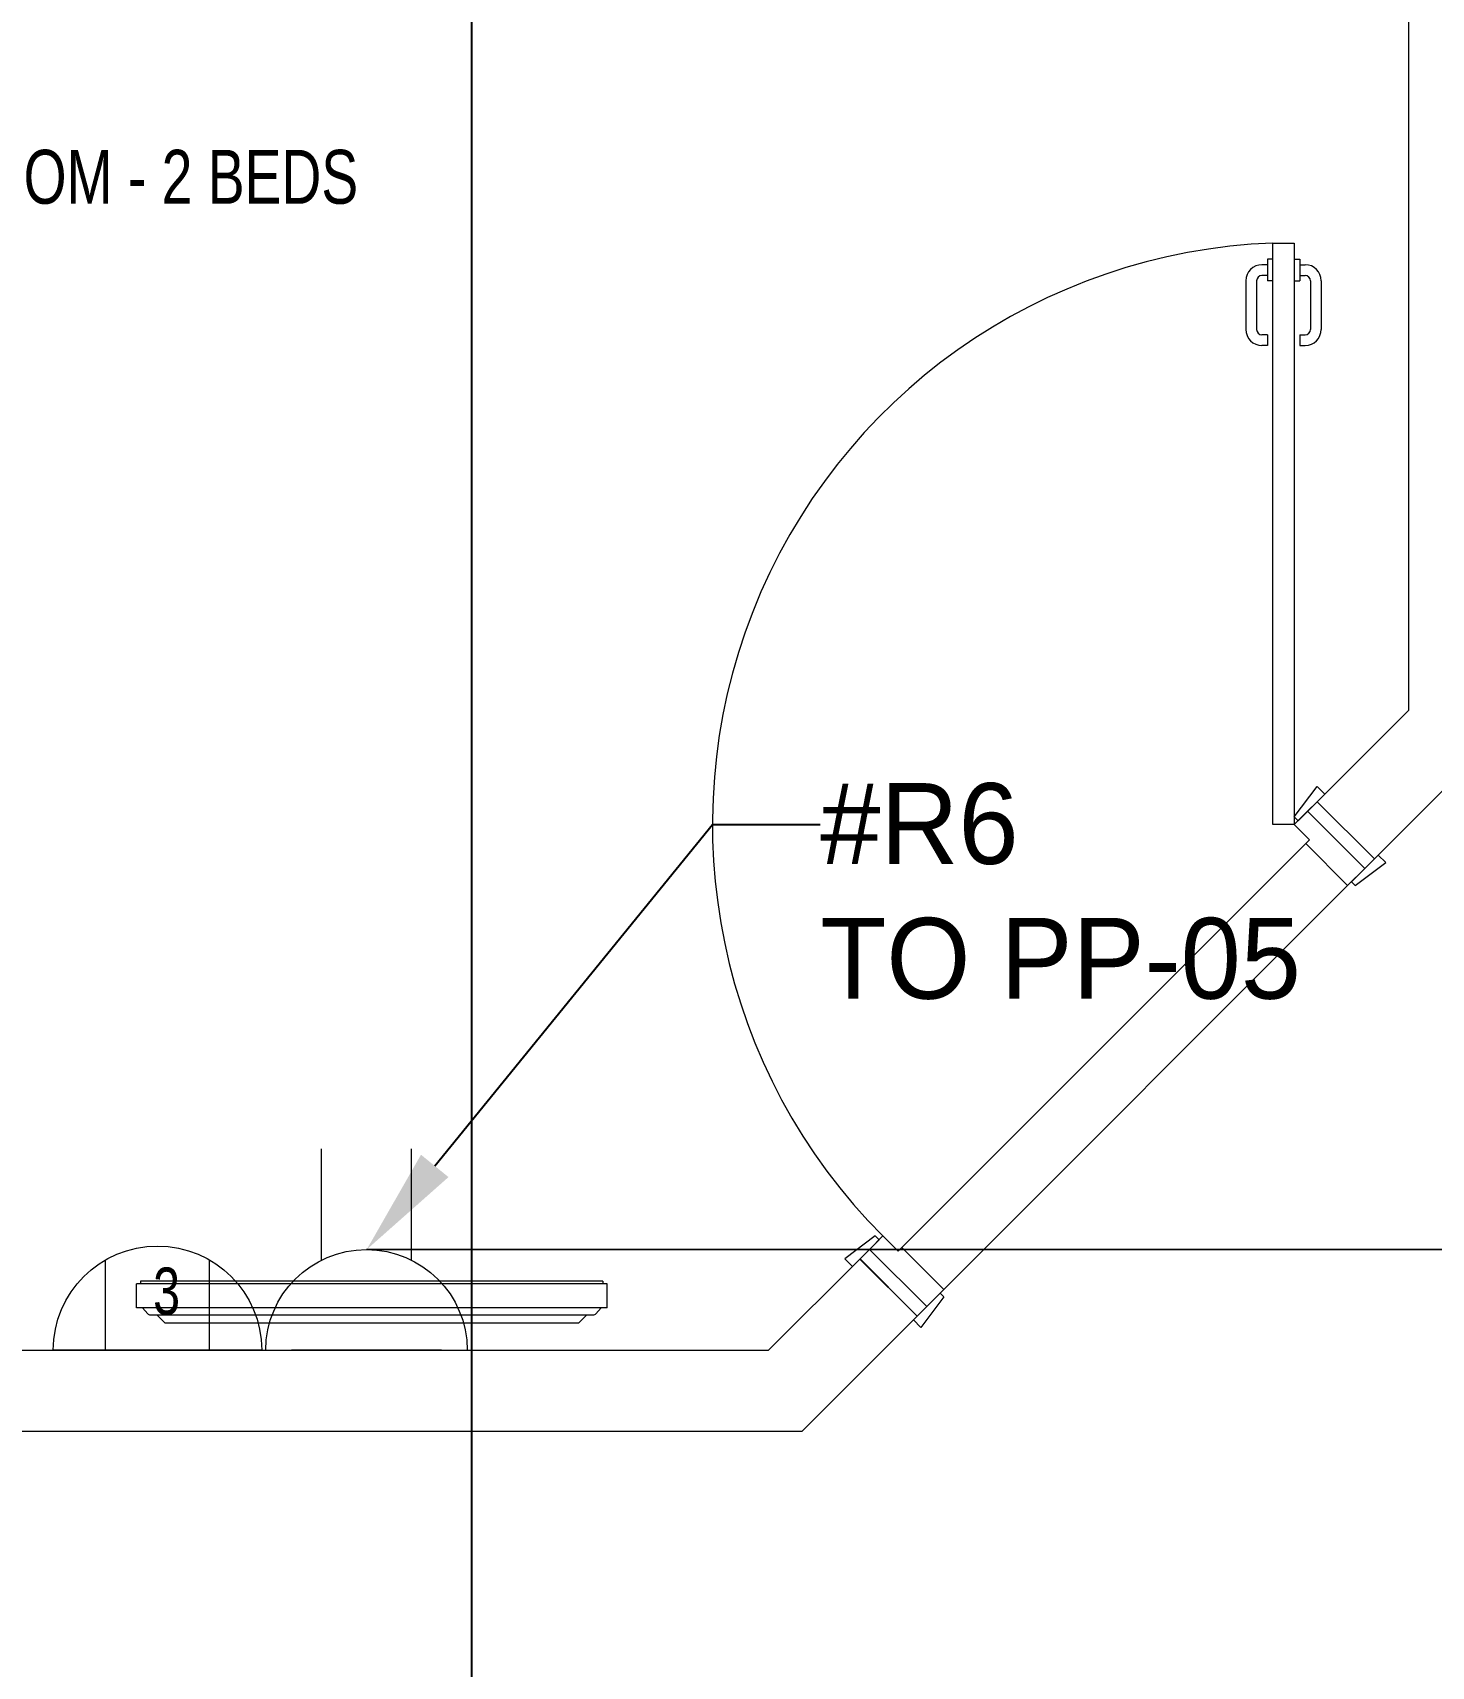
# Model space of a CAD drawing. Header units: metres. Extents: x 75097 to 220695, y -1557923 to -1361206.
# Drawn here: x 150749 to 153344, y -1431809 to -1428778 of the extents above; entities that cross this region are included whole.
import ezdxf
from ezdxf import colors
from ezdxf.entities.mleader import LeaderData, LeaderLine
from ezdxf.math import Vec2, Vec3

# ---------------------------------------------------------------- set-up
doc = ezdxf.new("R2010")
doc.units = ezdxf.units.M
doc.layers.get('0').update_dxf_attribs({"lineweight": 0})
for name, color, linetype, lineweight in [('A-100 - Copy$0$72_EGR_BASE_TEXT', 8, 'Continuous', 0), ('A-100 - Copy$0$car', 8, 'Continuous', 0), ('A-100 - Copy$0$Medical Equipment and Furniture', 8, 'Continuous', 0), ('A-100 - Copy$0$Walls', 8, 'Continuous', 0), ('A-100 - Copy$0$Wooden Joinery', 8, 'Continuous', 0)]:
    doc.layers.add(name, color=color, linetype=linetype, lineweight=lineweight)
doc.layers.add('A-100 - Copy$0$axes', color=8, linetype='Continuous')
doc.layers.add('PD-VENT', color=8, linetype='Continuous')
doc.layers.add('E-POWR', color=7, linetype='Continuous', lineweight=9, true_color=0x4e7e3e)
doc.layers.add('E-PW', color=7, linetype='Continuous', lineweight=9, true_color=0x4e7e3e)
doc.styles.add('A-100 - Copy$0$X3G_ENTITY_257CFD', font='swisscl.ttf', dxfattribs={"height": 200})
doc.styles.add('A-100 - Copy$0$X3G_ENTITY_2587EA', font='swisscl.ttf', dxfattribs={"height": 200})
doc.styles.get("Standard").update_dxf_attribs({"font": 'GOTHIC.TTF'})

# ---------------------------------------------------------------- blocks, each defined once
blk = doc.blocks.new('GI-041_dwg_E-SKT2-3902840-GI-041')
at = {"layer": 'E-POWR'}
blk.add_line((0.1982, 0), (-0.1982, 0), dxfattribs=at)
at = {"layer": 'E-PW'}
for p, q in [((-0.0879, 0.1765), (-0.0879, 0.3944)), ((0.0878, 0.1766), (0.0878, 0.3944)), ((-0.1466, 0), (0.1466, 0))]:
    blk.add_line(p, q, dxfattribs=at)
blk.add_arc((0, 0), 0.1972, 0.0142, 180.0142, dxfattribs=at)
blk = doc.blocks.new('WALL OUTLET')
at = {"layer": 'E-POWR', "extrusion": (9.94399e-05, 4.90741e-07, 1)}
blk.add_line((-193.4, 0, 0), (193.4, 0, 0), dxfattribs=at)
blk.add_line((-193.4, 0, 0), (193.4, 0, 0), dxfattribs=at)
at = {"layer": 'E-POWR', "extrusion": (9.94399e-05, 4.90741e-07, 1), "elevation": 0}
for points in [[(-96.7, 0), (-96.7, 167.5)], [(96.7, 0), (96.7, 167.5)]]:
    blk.add_lwpolyline(points, dxfattribs=at)
at = {"layer": 'E-POWR', "extrusion": (9.94399e-05, 4.90741e-07, 1)}
blk.add_arc((0, 0, 0), 193.4, 359.9963, 179.9963, dxfattribs=at)
blk = doc.blocks.new('A-100 - Copy$0$DM15862C-P')
for p, q in [((-0.3835, 0), (-0.3983, -0.0149)), ((0.3835, 0), (-0.3835, 0)), ((0.3835, 0), (0.3983, -0.0149)), ((-0.4367, -0.0287), (-0.4367, -0.0734)), ((0.4365, -0.0287), (-0.4367, -0.0287)), ((-0.4157, -0.0175), (-0.4256, -0.0287)), ((0.41, -0.0149), (-0.4099, -0.0149)), ((0.4157, -0.0175), (0.4254, -0.0287)), ((0.4365, -0.0287), (0.4365, -0.0734)), ((0.4365, -0.0734), (-0.4367, -0.0734)), ((-0.4291, -0.078), (-0.4291, -0.0734)), ((0.429, -0.078), (-0.4291, -0.078)), ((0.429, -0.078), (0.429, -0.0734))]:
    blk.add_line(p, q)
for points in [[(-0.4099, -0.0149), (-0.4121, -0.0149), (-0.4141, -0.0158), (-0.4157, -0.0175)], [(0.4157, -0.0175), (0.4141, -0.0158), (0.4121, -0.0149), (0.41, -0.0149)]]:
    blk.add_open_spline(points, degree=3)
blk = doc.blocks.new('A-100 - Copy$0$A$C683B37BC')
at = {"layer": 'A-100 - Copy$0$car'}
for p, q in [((-770.4, -827), (-21.2, -77.8)), ((56.6, -155.6, -2.4), (-692.7, -904.8, -4.7))]:
    blk.add_line(p, q, dxfattribs=at)
at = {"layer": 'A-100 - Copy$0$Wooden Joinery'}
for p, q in [((-92.4, 1006.4, -2.4), (-92.4, 966.4, -2.4)), ((-82.4, 1006.4, -2.4), (-92.4, 1006.4, -2.4)), ((-42.4, 1006.4, -2.4), (-32.4, 1006.4, -2.4)), ((-32.4, 1006.4, -2.4), (-32.4, 966.4, -2.4)), ((-92.4, 996.4, -2.4), (-102.4, 996.4, -2.4)), ((-92.4, 976.4, -2.4), (-102.4, 976.4, -2.4)), ((-32.4, 996.4, -2.4), (-22.4, 996.4, -2.4)), ((-32.4, 976.4, -2.4), (-22.4, 976.4, -2.4)), ((-132.4, 966.4, -2.4), (-132.4, 876.4, -2.4)), ((-112.4, 966.4, -2.4), (-112.4, 876.4, -2.4)), ((-82.4, 966.4, -2.4), (-92.4, 966.4, -2.4)), ((-42.4, 966.4, -2.4), (-32.4, 966.4, -2.4)), ((-12.4, 966.4, -2.4), (-12.4, 876.4, -2.4)), ((7.6, 966.4, -2.4), (7.6, 876.4, -2.4)), ((-92.4, 866.4, -2.4), (-102.4, 866.4, -2.4)), ((-92.4, 866.4, -2.4), (-92.4, 846.4, -2.4)), ((-32.4, 866.4, -2.4), (-22.4, 866.4, -2.4)), ((-32.4, 866.4, -2.4), (-32.4, 846.4, -2.4)), ((-92.4, 846.4, -2.4), (-102.4, 846.4, -2.4)), ((-32.4, 846.4, -2.4), (-22.4, 846.4, -2.4))]:
    blk.add_line(p, q, dxfattribs=at)
for points in [[(-82.4, -42.4), (-82.4, 1036.4), (-42.4, 1036.4), (-42.4, -42.4)], [(-35.4, -35.4), (-42.4, -28.3), (0, 28.3), (14.1, 14.1)], [(63.6, -148.5), (70.7, -155.6), (127.3, -113.1), (113.1, -99)], [(-812.9, -812.9), (-819.9, -805.8), (-876.5, -848.2), (-862.4, -862.4)], [(-699.7, -911.9), (-692.7, -918.9), (-735.1, -975.5), (-749.2, -961.4)]]:
    blk.add_lwpolyline(points, close=True, dxfattribs=at)
for points in [[(-17.7, -17.7), (88.4, -123.7), (106.1, -106.1), (0, 0), (-17.7, -17.7)], [(-17.7, -17.7), (-42.4, -42.4), (-14.1, -70.7), (-21.2, -77.8), (56.6, -155.6), (88.4, -123.7), (-17.7, -17.7)], [(-830.6, -830.6), (-805.8, -805.8), (-777.5, -834.1), (-770.4, -827), (-692.7, -904.8), (-724.5, -936.6), (-830.6, -830.6)], [(-830.6, -830.6), (-724.5, -936.6), (-742.2, -954.3), (-848.2, -848.2), (-830.6, -830.6)]]:
    blk.add_lwpolyline(points, dxfattribs=at)
for centre, radius, start, end in [((-42.4, -42.4), 1079.6, 92.1234, 225), ((-102.4, 966.4, -2.4), 30, 90, 180), ((-102.4, 966.4, -2.4), 10, 90, 180), ((-22.4, 966.4, -2.4), 30, 0, 90), ((-22.4, 966.4, -2.4), 10, 0, 90), ((-102.4, 876.4, -2.4), 30, 180, 270), ((-102.4, 876.4, -2.4), 10, 180, 270), ((-22.4, 876.4, -2.4), 10, 270, 0), ((-22.4, 876.4, -2.4), 30, 270, 0)]:
    blk.add_arc(centre, radius, start, end, dxfattribs=at)
blk = doc.blocks.new('A-100 - Copy')
at = {"layer": 'A-100 - Copy$0$axes'}
blk.add_line((151563.3, -1477297.4, 0), (151563.3, -1391762.7, 0), dxfattribs=at)
at = {"layer": 'A-100 - Copy$0$Walls'}
for p, q in [((153301.2, -1428547.7, 0), (153301.2, -1430035.6, 0)), ((153301.2, -1430035.6, 0), (153131.9, -1430204.9, 0)), ((153376.2, -1430172.7, 0), (153238, -1430310.9, 0)), ((153131.9, -1430204.9, 0), (153238, -1430310.9, 0)), ((152283.4, -1431053.4, 0), (152114.1, -1431222.7, 0)), ((152283.4, -1431053.4, 0), (152389.5, -1431159.5, 0)), ((152389.5, -1431159.5, 0), (152176.2, -1431372.7, 0)), ((147616.2, -1431222.7, 0), (152114.1, -1431222.7, 0)), ((142911.2, -1431372.7, 0), (152176.2, -1431372.7, 0))]:
    blk.add_line(p, q, dxfattribs=at)
at = {"layer": 'A-100 - Copy$0$Medical Equipment and Furniture', "xscale": -1000, "yscale": 1000, "zscale": 1000, "rotation": 180}
blk.add_blockref('A-100 - Copy$0$DM15862C-P', (151377.8, -1431172.7, 0), dxfattribs=at)
blk.add_blockref('A-100 - Copy$0$DM15862C-P', (151377.8, -1431172.7, 0), dxfattribs=at)
at = {"layer": 'A-100 - Copy$0$Wooden Joinery'}
blk.add_blockref('A-100 - Copy$0$A$C683B37BC', (153131.9, -1430204.9, 0), dxfattribs=at)
at = {"layer": 'A-100 - Copy$0$72_EGR_BASE_TEXT', "insert": (150734.6, -1428995.4, 0), "char_height": 100, "attachment_point": 2, "style": 'A-100 - Copy$0$X3G_ENTITY_2587EA'}
blk.add_mtext('PATIENT ROOM - 2 BEDS', dxfattribs=at)
at = {"layer": 'A-100 - Copy$0$Medical Equipment and Furniture', "insert": (150997.1, -1431158, -2.4), "char_height": 87.5, "attachment_point": 8, "style": 'A-100 - Copy$0$X3G_ENTITY_257CFD'}
blk.add_mtext('3', dxfattribs=at)

msp = doc.modelspace()

# ---------------------------------------------------------------- linework, layer by layer
at = {"layer": 'E-POWR', "const_width": 3, "elevation": 0}
msp.add_lwpolyline([(158951.8, -1426924.2), (158951.8, -1428458.5), (158951.8, -1429122.4), (158951.6, -1430899.6), (158951.6, -1431040), (155385, -1431035.8), (151367.5, -1431035.8)], dxfattribs=at)

# ---------------------------------------------------------------- block references
at = {"layer": 'E-POWR', "color": 85, "extrusion": (0, 0, -1), "xscale": 947.6469886575187, "yscale": 947.6469886575187, "zscale": -947.6469886575187, "rotation": 359.9927750024302}
msp.add_blockref('GI-041_dwg_E-SKT2-3902840-GI-041', (-151368, -1431222.7, 0), dxfattribs=at)
at = {"layer": 'PD-VENT', "color": 85, "xscale": -1, "rotation": 359.9816343017128}
msp.add_blockref('WALL OUTLET', (150980.2, -1431222.7, 0), dxfattribs=at)

# ---------------------------------------------------------------- leaders
at = {"layer": 'E-POWR'}
ml = msp.add_multileader_mtext('Standard', dxfattribs=at)
ml.set_content('#R6\\PTO PP-05', color=256)
ml.set_leader_properties()
ml.build(insert=Vec2(0, 0))
ml.multileader.update_dxf_attribs({"text_right_attachment_type": 6, "dogleg_length": 200, "arrow_head_size": 200})
ctx = ml.context
ctx.base_point, ctx.char_height, ctx.arrow_head_size, ctx.landing_gap_size, ctx.plane_origin = Vec3(152209.9, -1430247.3, 0), 150, 200, 0.09, Vec3(154586.6, -1432710.5, 0)
ctx.right_attachment = 6
notes = []
notes.append((ctx, [(0, (1, 1, 0), (152009.9, -1430247.3, 0), (1, 0), 200, [(0, [(151368.4, -1431035.8, 0)], 0, [])])]))
ctx.mtext.insert, ctx.mtext.flow_direction = Vec3(152210, -1430170.4, 0), 5
for ctx, leaders in notes:
    for number, flags, end, landing, length, lines in leaders:
        leader = LeaderData()
        leader.index, (leader.has_last_leader_line, leader.has_dogleg_vector, leader.attachment_direction) = number, flags
        leader.last_leader_point, leader.dogleg_vector, leader.dogleg_length = Vec3(end), Vec3(landing), length
        for number, points, colour, breaks in lines:
            line = LeaderLine()
            line.index, line.vertices, line.color, line.breaks = number, Vec3.list(points), colors.encode_raw_color(colour), breaks
            leader.lines.append(line)
        ctx.leaders.append(leader)

# ---------------------------------------------------------------- next in the draw order: block references
msp.add_blockref('A-100 - Copy', (0, 0))

doc.saveas('drawing.dxf')
